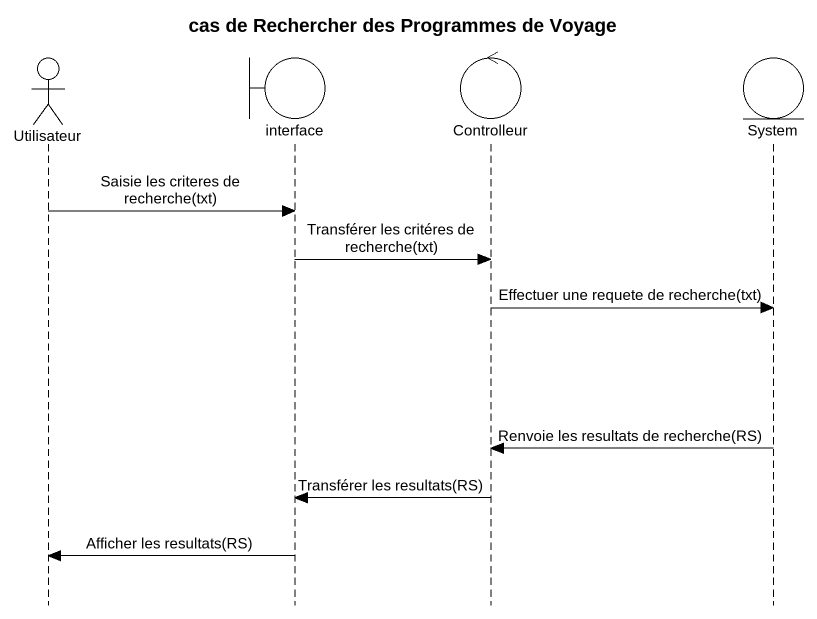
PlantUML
@startuml
title cas de Rechercher des Programmes de Voyage
hide footbox
actor Utilisateur
boundary "interface" as interface_
control Controlleur
entity System

Utilisateur -> interface_ : Saisie les criteres de recherche(txt)
interface_ -> Controlleur : Transférer les critéres de recherche(txt)
Controlleur -> System : Effectuer une requete de recherche(txt)
System -> Controlleur : Renvoie les resultats de recherche(RS)
Controlleur -> interface_ : Transférer les resultats(RS)
interface_ -> Utilisateur : Afficher les resultats(RS)
@enduml
